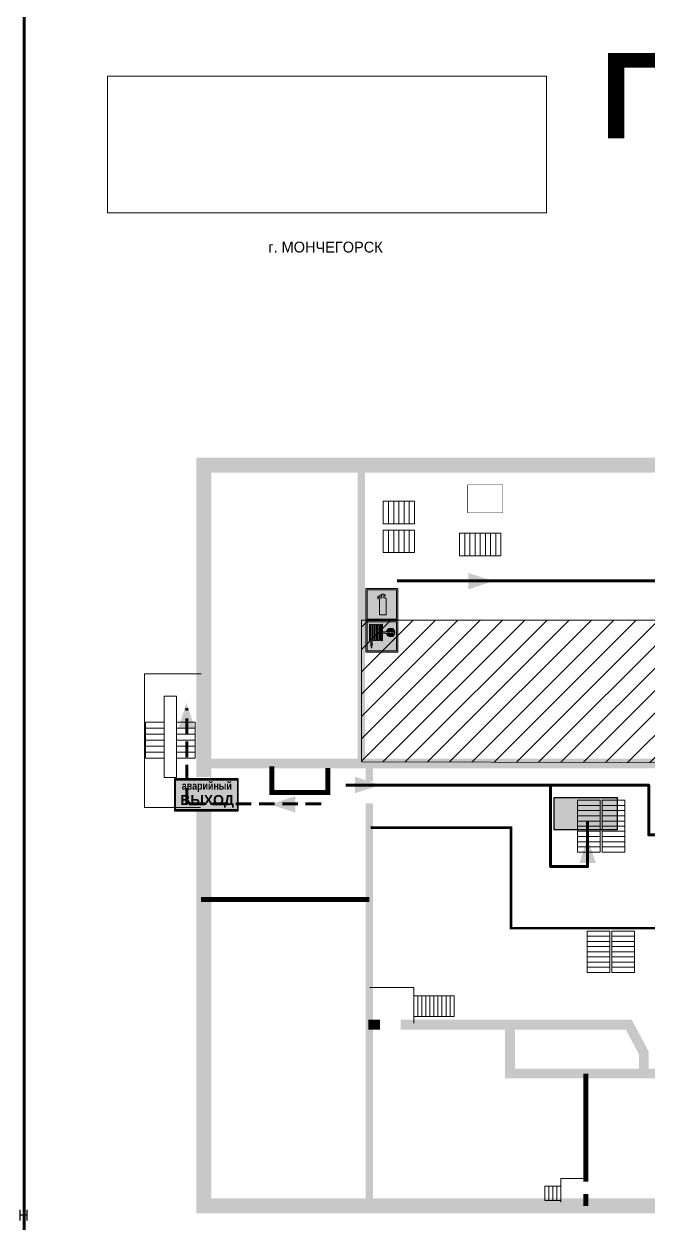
# Model space of a CAD drawing. Header units: millimetres. Extents: x 13114 to 67229, y 22859 to 38520.
# Drawn here: x 20843.1 to 21004.2, y 31368.7 to 31678.1 of the extents above; entities that cross this region are included whole.
import ezdxf

# ---------------------------------------------------------------- set-up
doc = ezdxf.new("R2010")
doc.units = ezdxf.units.MM
doc.linetypes.add('{ Wide Dash }', pattern=[12, 4, -2, 4, -2])
doc.layers.add('План_Штампы', color=7, linetype='Continuous')
doc.styles.add('обычный', font='arial.ttf')
picture_1 = doc.add_image_def('image1.jpg', size_in_pixel=(337, 105))

# ---------------------------------------------------------------- blocks, each defined once
blk = doc.blocks.new('A$C41C009D9')
at = {"true_color": 0xffffff}
blk.add_hatch(color=7, dxfattribs=at).paths.add_polyline_path([(0, 8), (-16, 8), (-16, 0), (0, 0)])
h = blk.add_hatch(color=126)
h.dxf.hatch_style = 1
h.paths.add_polyline_path([(-15.8, 7.8), (-15.8, 0.2), (-0.2, 0.2), (-0.2, 7.8)])
at = {"color": 126}
for points in [[(-16, 0), (0, 0), (0, 8), (-16, 8)], [(-16, 0), (0, 0), (0, 8), (-16, 8)], [(-15.8, 7.8), (-0.2, 7.8), (-0.2, 0.2), (-15.8, 0.2)]]:
    blk.add_lwpolyline(points, close=True, dxfattribs=at)
at = {"color": 7, "true_color": 0xffffff, "insert": (-15.8, 7.3), "char_height": 2.5, "width": 15.5999, "attachment_point": 1, "style": 'обычный'}
blk.add_mtext('\\pi1.6133;{\\fArial|b1|i0|c204|p34;\\H0.8x;\\W0.8;аварийный\\H1.25x;\\W1;\\P\\pi1.2327;ВЫХОД}', dxfattribs=at)
blk = doc.blocks.new('A$C7B4425F7')
at = {"true_color": 0xffffff}
blk.add_hatch(color=7, dxfattribs=at).paths.add_polyline_path([(0, 0), (-16, 0), (-16, -8), (0, -8)])
h = blk.add_hatch(color=126)
h.paths.add_polyline_path([(-0.2, -0.2), (-15.8, -0.2), (-15.8, -7.8), (-0.2, -7.8)])
h.paths.add_polyline_path([(-11.76, -2.03), (-11.76, -3.66), (-11.17, -3.66, -0.568275), (-11.17, -6.18), (-12.58, -6.18), (-12.58, -2.03)], flags=16)
h.paths.add_polyline_path([(-13.33, -4.12, -0.495768), (-13.59, -6.18), (-15.03, -6.18), (-15.03, -2.03), (-13.59, -2.03, -0.487973)], flags=16)
h.paths.add_polyline_path([(-10.25, -2.03), (-9.48, -2.03), (-9.48, -6.18), (-10.25, -6.18)], flags=16)
h.paths.add_polyline_path([(-13.84, -3.69), (-14.24, -3.69), (-14.24, -3.03), (-13.9, -3.03, -0.692621)], flags=0)
h.paths.add_polyline_path([(-9.15, -2.03), (-8.4, -2.03), (-8.04, -3.07), (-7.68, -2.03), (-6.93, -2.03), (-7.64, -4.1), (-6.93, -6.18), (-7.68, -6.18), (-8.04, -5.14), (-8.4, -6.18), (-9.15, -6.18), (-8.44, -4.1)], flags=16)
h.paths.add_polyline_path([(-11.76, -4.46), (-11.42, -4.46, -0.692621), (-11.36, -5.12), (-11.76, -5.12)], flags=0)
h.paths.add_polyline_path([(-13.9, -5.2), (-14.24, -5.2), (-14.24, -4.55), (-13.84, -4.55, -0.708038)], flags=0)
edge = h.paths.add_edge_path(flags=16)
edge.add_ellipse((-5.51, -4.08), major_axis=(0, 2.05), ratio=0.586184, start_angle=0, end_angle=360)
edge = h.paths.add_edge_path(flags=0)
edge.add_ellipse((-5.51, -4.08), major_axis=(0, 1.14), ratio=0.454828, start_angle=0, end_angle=360)
h.paths.add_polyline_path([(-4.13, -4.96, 0.377264), (-3.48, -4.52, 0.0555), (-3.16, -2.03), (-1.66, -2.03), (-1.66, -4.96), (-0.96, -4.96), (-0.96, -7.01), (-1.75, -7.01), (-1.75, -6.18), (-3.3, -6.18), (-3.3, -7.02), (-4.13, -7.02)], flags=16)
h.paths.add_polyline_path([(-2.73, -2.91), (-2.28, -2.91), (-2.28, -4.96), (-3.05, -4.96, 0.079136)], flags=0)
at = {"color": 126}
blk.add_lwpolyline([(-16, -8), (0, -8), (0, 0), (-16, 0)], close=True, dxfattribs=at)
blk = doc.blocks.new('A$C37112FD5')
at = {"true_color": 0xf5f5ff}
h = blk.add_hatch(color=7, dxfattribs=at)
h.dxf.hatch_style = 1
h.paths.add_polyline_path([(12.8, -7.4), (0, -7.4), (0, -20.2), (12.8, -20.2)])
h.paths.add_polyline_path([(12.29, -7.91), (12.29, -19.69), (0.51, -19.69), (0.51, -7.91)], flags=16)
h.paths.add_polyline_path([(4.98, -9.04, -0.42597), (5.17, -9.22), (5.17, -12.25), (5.17, -15.29, -0.432244), (4.98, -15.47), (4.83, -15.47, -0.42597), (4.64, -15.29), (4.64, -12.25), (4.64, -9.22, -0.432244), (4.83, -9.04)], flags=0)
h.paths.add_polyline_path([(4.28, -9.22), (4.28, -12.25), (4.28, -15.29, -0.432244), (4.09, -15.47), (3.94, -15.47, -0.42597), (3.75, -15.29), (3.75, -12.25), (3.75, -9.22, -0.432244), (3.94, -9.04), (4.09, -9.04, -0.42597)], flags=0)
h.paths.add_polyline_path([(5.72, -9.04), (5.87, -9.04, -0.42597), (6.06, -9.22), (6.06, -12.25), (6.06, -15.29, -0.432244), (5.87, -15.47), (5.72, -15.47, -0.42597), (5.53, -15.29), (5.53, -12.25), (5.53, -9.22, -0.432244)], flags=0)
h.paths.add_polyline_path([(6.42, -8.9), (6.5, -8.9, -0.42597), (6.69, -9.08), (6.69, -12.03), (8.21, -12.03, -15.824349), (8.21, -12.47), (6.69, -12.47), (6.69, -15.42, -0.432244), (6.5, -15.6), (6.42, -15.6)], flags=0)
h.paths.add_polyline_path([(3.39, -9.22), (3.39, -12.25), (3.39, -15.29, -0.432244), (3.2, -15.47), (3.05, -15.47, -0.42597), (2.85, -15.29), (2.85, -12.25), (2.85, -9.22, -0.432244), (3.05, -9.04), (3.2, -9.04, -0.42597)], flags=0)
h.paths.add_polyline_path([(2.5, -9.22), (2.5, -16.71), (1.96, -16.71), (1.96, -9.22, -0.432244), (2.15, -9.04), (2.31, -9.04, -0.42597)], flags=0)
h.paths.add_polyline_path([(1.61, -8.9), (1.61, -15.6), (1.57, -15.6, -0.42597), (1.37, -15.42), (1.37, -12.03), (1.37, -9.09, -0.432244), (1.57, -8.9)], flags=0)
h.paths.add_polyline_path([(9.76, -10.81), (9.76, -12.03), (8.49, -12.03, -0.336371)], flags=0)
h.paths.add_polyline_path([(8.49, -12.47), (9.76, -12.47), (9.76, -13.7, -0.336371)], flags=0)
h.paths.add_polyline_path([(10.11, -10.81, -0.336371), (11.38, -12.03), (10.11, -12.03)], flags=0)
h.paths.add_polyline_path([(10.11, -12.47), (11.38, -12.47, -0.336371), (10.11, -13.7)], flags=0)
h.paths.add_polyline_path([(2.5, -16.84), (2.5, -17.05), (1.97, -17.05), (1.97, -16.84)], flags=0)
h.paths.add_polyline_path([(2.5, -17.24, -0.033778), (2.24, -18.6, -0.033778), (1.97, -17.24)], flags=0)
h = blk.add_hatch(color=242)
h.dxf.hatch_style = 1
h.paths.add_polyline_path([(12.29, -7.91), (0.51, -7.91), (0.51, -19.69), (12.29, -19.69)])
h.paths.add_polyline_path([(6.42, -15.6), (6.42, -8.9), (6.5, -8.9, -0.42597), (6.69, -9.08), (6.69, -12.03), (8.21, -12.03, -15.824349), (8.21, -12.47), (6.69, -12.47), (6.69, -15.42, -0.432244), (6.5, -15.6)], flags=16)
h.paths.add_polyline_path([(5.87, -15.47), (5.72, -15.47, -0.42597), (5.53, -15.29), (5.53, -12.25), (5.53, -9.22, -0.432244), (5.72, -9.04), (5.87, -9.04, -0.42597), (6.06, -9.22), (6.06, -12.25), (6.06, -15.29, -0.432244)], flags=16)
h.paths.add_polyline_path([(4.98, -15.47), (4.83, -15.47, -0.42597), (4.64, -15.29), (4.64, -12.25), (4.64, -9.22, -0.432244), (4.83, -9.04), (4.98, -9.04, -0.42597), (5.17, -9.22), (5.17, -12.25), (5.17, -15.29, -0.432244)], flags=16)
h.paths.add_polyline_path([(4.09, -15.47), (3.94, -15.47, -0.42597), (3.75, -15.29), (3.75, -12.25), (3.75, -9.22, -0.432244), (3.94, -9.04), (4.09, -9.04, -0.42597), (4.28, -9.22), (4.28, -12.25), (4.28, -15.29, -0.432244)], flags=16)
h.paths.add_polyline_path([(3.2, -15.47), (3.05, -15.47, -0.42597), (2.85, -15.29), (2.85, -12.25), (2.85, -9.22, -0.432244), (3.05, -9.04), (3.2, -9.04, -0.42597), (3.39, -9.22), (3.39, -12.25), (3.39, -15.29, -0.432244)], flags=16)
h.paths.add_polyline_path([(2.5, -17.05), (1.97, -17.05), (1.97, -16.84), (2.5, -16.84)], flags=16)
h.paths.add_polyline_path([(2.5, -17.24, -0.033778), (2.24, -18.6, -0.033778), (1.97, -17.24)], flags=16)
h.paths.add_polyline_path([(2.5, -16.71), (1.96, -16.71), (1.96, -9.22, -0.432244), (2.15, -9.04), (2.31, -9.04, -0.42597), (2.5, -9.22)], flags=16)
h.paths.add_polyline_path([(1.61, -15.6), (1.57, -15.6, -0.42597), (1.37, -15.42), (1.37, -12.03), (1.37, -9.09, -0.432244), (1.57, -8.9), (1.61, -8.9)], flags=16)
h.paths.add_polyline_path([(8.49, -12.47), (9.76, -12.47), (9.76, -13.7, -0.336371)], flags=0)
h.paths.add_polyline_path([(10.11, -13.7), (10.11, -12.47), (11.38, -12.47, -0.336371)], flags=0)
h.paths.add_polyline_path([(8.49, -12.03, -0.336371), (9.76, -10.81), (9.76, -12.03)], flags=0)
h.paths.add_polyline_path([(10.11, -12.03), (10.11, -10.81, -0.336371), (11.38, -12.03)], flags=0)
h = blk.add_hatch(color=7, dxfattribs=at)
h.dxf.hatch_style = 1
h.paths.add_polyline_path([(1.61, -8.9), (1.57, -8.9, 0.432244), (1.37, -9.09), (1.37, -12.03), (1.37, -15.42, 0.42597), (1.57, -15.6), (1.61, -15.6)])
h.paths.add_polyline_path([(2.5, -9.22, 0.42597), (2.31, -9.04), (2.15, -9.04, 0.432244), (1.96, -9.22), (1.96, -16.71), (2.5, -16.71)])
h.paths.add_polyline_path([(2.5, -16.84), (1.97, -16.84), (1.97, -17.05), (2.5, -17.05)])
h.paths.add_polyline_path([(2.5, -17.24), (1.97, -17.24, 0.033778), (2.24, -18.6, 0.033778)])
h.paths.add_polyline_path([(3.39, -12.25), (3.39, -9.22, 0.42597), (3.2, -9.04), (3.05, -9.04, 0.432244), (2.85, -9.22), (2.85, -12.25), (2.85, -15.29, 0.42597), (3.05, -15.47), (3.2, -15.47, 0.432244), (3.39, -15.29)])
h.paths.add_polyline_path([(4.28, -12.25), (4.28, -9.22, 0.42597), (4.09, -9.04), (3.94, -9.04, 0.432244), (3.75, -9.22), (3.75, -12.25), (3.75, -15.29, 0.42597), (3.94, -15.47), (4.09, -15.47, 0.432244), (4.28, -15.29)])
h.paths.add_polyline_path([(5.17, -12.25), (5.17, -9.22, 0.42597), (4.98, -9.04), (4.83, -9.04, 0.432244), (4.64, -9.22), (4.64, -12.25), (4.64, -15.29, 0.42597), (4.83, -15.47), (4.98, -15.47, 0.432244), (5.17, -15.29)])
h.paths.add_polyline_path([(6.06, -12.25), (6.06, -9.22, 0.42597), (5.87, -9.04), (5.72, -9.04, 0.432244), (5.53, -9.22), (5.53, -12.25), (5.53, -15.29, 0.42597), (5.72, -15.47), (5.87, -15.47, 0.432244), (6.06, -15.29)])
h.paths.add_polyline_path([(6.69, -12.47), (8.21, -12.47, 15.824349), (8.21, -12.03), (6.69, -12.03), (6.69, -9.08, 0.42597), (6.5, -8.9), (6.42, -8.9), (6.42, -15.6), (6.5, -15.6, 0.432244), (6.69, -15.42)])
h.paths.add_polyline_path([(8.49, -12.47), (9.76, -12.47), (9.76, -13.7, -0.336371)], flags=16)
h.paths.add_polyline_path([(8.49, -12.03, -0.336371), (9.76, -10.81), (9.76, -12.03)], flags=16)
h.paths.add_polyline_path([(10.11, -12.47), (11.38, -12.47, -0.336371), (10.11, -13.7)], flags=16)
h.paths.add_polyline_path([(10.11, -12.03), (10.11, -10.81, -0.336371), (11.38, -12.03)], flags=16)
h = blk.add_hatch(color=242)
h.dxf.hatch_style = 1
h.paths.add_polyline_path([(9.76, -10.81, 0.336371), (8.49, -12.03), (9.76, -12.03)])
h.paths.add_polyline_path([(10.11, -10.81), (10.11, -12.03), (11.38, -12.03, 0.336371)])
h.paths.add_polyline_path([(11.38, -12.47), (10.11, -12.47), (10.11, -13.7, 0.336371)])
h.paths.add_polyline_path([(9.76, -12.47), (8.49, -12.47, 0.336371), (9.76, -13.7)])
at = {"color": 242, "lineweight": 5}
for p, q in [((0, -20.2), (0, -7.4)), ((0, -7.4), (12.8, -7.4)), ((1.37, -12.03), (1.37, -9.08)), ((1.57, -8.9), (1.61, -8.9)), ((1.61, -8.9), (1.61, -15.6)), ((1.96, -16.71), (1.96, -9.22)), ((2.15, -9.04), (2.31, -9.04)), ((2.5, -16.71), (2.5, -9.22)), ((2.85, -12.25), (2.85, -9.22)), ((3.05, -9.04), (3.2, -9.04)), ((3.39, -12.25), (3.39, -9.22)), ((3.75, -12.25), (3.75, -9.22)), ((3.94, -9.04), (4.09, -9.04)), ((4.28, -12.25), (4.28, -9.22)), ((4.64, -12.25), (4.64, -9.22)), ((4.83, -9.04), (4.98, -9.04)), ((5.17, -12.25), (5.17, -9.22)), ((5.53, -12.25), (5.53, -9.22)), ((5.72, -9.04), (5.87, -9.04)), ((6.06, -12.25), (6.06, -9.22)), ((6.42, -8.9), (6.42, -15.6)), ((6.5, -8.9), (6.42, -8.9)), ((6.69, -12.03), (6.69, -9.08)), ((12.8, -20.2), (12.8, -7.4)), ((1.37, -12.03), (1.37, -15.42)), ((2.85, -12.25), (2.85, -15.29)), ((3.39, -12.25), (3.39, -15.29)), ((3.75, -12.25), (3.75, -15.29)), ((4.28, -12.25), (4.28, -15.29)), ((4.64, -12.25), (4.64, -15.29)), ((5.17, -12.25), (5.17, -15.29)), ((5.53, -12.25), (5.53, -15.29)), ((6.06, -12.25), (6.06, -15.29)), ((8.21, -12.03), (6.69, -12.03)), ((8.21, -12.47), (6.69, -12.47)), ((6.69, -12.47), (6.69, -15.42)), ((9.76, -12.03), (8.49, -12.03)), ((9.76, -12.47), (8.49, -12.47)), ((9.76, -10.81), (9.76, -12.03)), ((9.76, -12.47), (9.76, -13.7)), ((10.11, -10.81), (10.11, -12.03)), ((11.38, -12.03), (10.11, -12.03)), ((11.38, -12.47), (10.11, -12.47)), ((10.11, -12.47), (10.11, -13.7)), ((1.57, -15.6), (1.61, -15.6)), ((1.96, -16.71), (2.5, -16.71)), ((1.97, -16.84), (2.5, -16.84)), ((1.97, -17.05), (1.97, -16.84)), ((2.5, -17.05), (1.97, -17.05)), ((1.97, -17.24), (2.5, -17.24)), ((2.5, -16.84), (2.5, -17.05)), ((3.05, -15.47), (3.2, -15.47)), ((3.94, -15.47), (4.09, -15.47)), ((4.83, -15.47), (4.98, -15.47)), ((5.72, -15.47), (5.87, -15.47)), ((6.42, -15.6), (6.5, -15.6)), ((0, -20.2), (12.8, -20.2))]:
    blk.add_line(p, q, dxfattribs=at)
blk.add_lwpolyline([(0.51, -7.91), (12.29, -7.91), (12.29, -19.69), (0.51, -19.69)], close=True, dxfattribs=at)
for centre, radius, start, end in [((1.56, -9.09), 0.182, 87.1027, 180.6071), ((2.15, -9.22), 0.182, 87.1027, 180.6071), ((2.32, -9.22), 0.182, 359.3929, 92.8973), ((3.04, -9.22), 0.182, 87.1027, 180.6071), ((3.21, -9.22), 0.182, 359.3929, 92.8973), ((3.93, -9.22), 0.182, 87.1027, 180.6071), ((4.1, -9.22), 0.182, 359.3929, 92.8973), ((4.82, -9.22), 0.182, 87.1027, 180.6071), ((4.99, -9.22), 0.182, 359.3929, 92.8973), ((5.71, -9.22), 0.182, 87.1027, 180.6071), ((5.88, -9.22), 0.182, 359.3929, 92.8973), ((6.51, -9.09), 0.182, 359.3929, 92.8973), ((9.93, -12.25), 1.74, 187.2319, 172.7681), ((9.93, -12.25), 1.46, 96.9927, 171.3585), ((9.93, -12.25), 1.46, 188.6415, 263.0073), ((9.93, -12.25), 1.46, 8.6415, 83.0073), ((9.93, -12.25), 1.46, 276.9927, 351.3585), ((1.56, -15.42), 0.182, 179.3929, 272.8973), ((12.17, -15.98), 10.27, 187.041, 194.7793), ((-7.7, -15.98), 10.27, 345.2207, 352.959), ((3.04, -15.29), 0.182, 179.3929, 272.8973), ((3.21, -15.29), 0.182, 267.1027, 0.6071), ((3.93, -15.29), 0.182, 179.3929, 272.8973), ((4.1, -15.29), 0.182, 267.1027, 0.6071), ((4.82, -15.29), 0.182, 179.3929, 272.8973), ((4.99, -15.29), 0.182, 267.1027, 0.6071), ((5.71, -15.29), 0.182, 179.3929, 272.8973), ((5.88, -15.29), 0.182, 267.1027, 0.6071), ((6.51, -15.42), 0.182, 267.1027, 0.6071)]:
    blk.add_arc(centre, radius, start, end, dxfattribs=at)
blk = doc.blocks.new('A$C3AD82952')
at = {"true_color": 0xf5f5ff}
h = blk.add_hatch(color=7, dxfattribs=at)
h.dxf.hatch_style = 1
h.paths.add_polyline_path([(8.21, 8.73, 0.414214), (7.89, 9.05), (7.22, 9.05), (7.22, 9.92), (7.59, 9.92, 1), (7.57, 10.36), (7.22, 10.36), (7.22, 10.6), (6.43, 10.6), (6.43, 10.36), (6.01, 10.36), (4.74, 9.59), (4.74, 8.69), (4.98, 8.73), (4.98, 9.26), (6.12, 9.91), (6.43, 9.91), (6.43, 9.05), (5.76, 9.05, 0.414214), (5.44, 8.73), (5.44, 2.2), (8.21, 2.2)], flags=0)
h.paths.add_polyline_path([(12.8, 12.8), (0, 12.8), (0, 0), (12.8, 0)])
h.paths.add_polyline_path([(0.51, 12.29), (12.29, 12.29), (12.29, 0.51), (0.51, 0.51)], flags=16)
h.paths.add_polyline_path([(4.74, 9.59), (6.01, 10.36), (6.43, 10.36), (6.43, 10.6), (7.22, 10.6), (7.22, 10.36), (7.59, 10.36, -0.94586), (7.59, 9.92), (7.22, 9.92), (7.22, 9.05), (7.89, 9.05, -0.414214), (8.21, 8.73), (8.21, 2.2), (5.44, 2.2), (5.44, 8.73, -0.414214), (5.76, 9.05), (6.43, 9.05), (6.43, 9.91), (6.12, 9.91), (4.98, 9.26), (4.98, 8.73), (4.74, 8.69)], flags=0)
h = blk.add_hatch(color=242)
h.dxf.hatch_style = 1
h.paths.add_polyline_path([(12.29, 12.29), (0.51, 12.29), (0.51, 0.51), (12.29, 0.51)])
h.paths.add_polyline_path([(4.74, 8.69), (4.74, 9.59), (6.01, 10.36), (6.43, 10.36), (6.43, 10.6), (7.22, 10.6), (7.22, 10.36), (7.59, 10.36, -0.94586), (7.59, 9.92), (7.22, 9.92), (7.22, 9.05), (7.89, 9.05, -0.414214), (8.21, 8.73), (8.21, 2.2), (5.44, 2.2), (5.44, 8.73, -0.414214), (5.76, 9.05), (6.43, 9.05), (6.43, 9.91), (6.12, 9.91), (4.98, 9.26), (4.98, 8.73)], flags=16)
h = blk.add_hatch(color=7, dxfattribs=at)
h.dxf.hatch_style = 1
h.paths.add_polyline_path([(8.21, 8.73, 0.414214), (7.89, 9.05), (7.22, 9.05), (7.22, 9.92), (7.59, 9.92, 1), (7.57, 10.36), (7.22, 10.36), (7.22, 10.6), (6.43, 10.6), (6.43, 10.36), (6.01, 10.36), (4.74, 9.59), (4.74, 8.69), (4.98, 8.73), (4.98, 9.26), (6.12, 9.91), (6.43, 9.91), (6.43, 9.05), (5.76, 9.05, 0.414214), (5.44, 8.73), (5.44, 2.2), (8.21, 2.2)])
at = {"color": 242, "lineweight": 5}
for p, q in [((0, 0), (0, 12.8)), ((0, 12.8), (12.8, 12.8)), ((6.01, 10.36), (4.74, 9.59)), ((4.98, 9.26), (6.12, 9.91)), ((6.01, 10.36), (6.43, 10.36)), ((6.12, 9.91), (6.43, 9.91)), ((7.22, 10.6), (6.43, 10.6)), ((6.43, 10.6), (6.43, 10.36)), ((6.43, 9.91), (6.43, 9.05)), ((7.22, 10.36), (7.22, 10.6)), ((7.59, 10.36), (7.22, 10.36)), ((7.22, 9.05), (7.22, 9.92)), ((7.59, 9.92), (7.22, 9.92)), ((12.8, 0), (12.8, 12.8)), ((4.74, 9.59), (4.74, 8.69)), ((4.74, 8.69), (4.98, 8.73)), ((4.98, 8.73), (4.98, 9.26)), ((5.44, 2.2), (5.44, 8.73)), ((5.76, 9.05), (6.43, 9.05)), ((7.89, 9.05), (7.22, 9.05)), ((8.21, 2.2), (8.21, 8.73)), ((0, 0), (12.8, 0)), ((5.44, 2.2), (8.21, 2.2))]:
    blk.add_line(p, q, dxfattribs=at)
blk.add_lwpolyline([(0.51, 12.29), (12.29, 12.29), (12.29, 0.51), (0.51, 0.51)], close=True, dxfattribs=at)
for centre, radius, start, end in [((7.58, 10.14), 0.223, 273.1875, 86.8125), ((5.76, 8.73), 0.32, 90, 180), ((7.89, 8.73), 0.32, 0, 90)]:
    blk.add_arc(centre, radius, start, end, dxfattribs=at)

msp = doc.modelspace()

# ---------------------------------------------------------------- hatches: boundary and pattern name
at = {"lineweight": 0}
h = msp.add_hatch(dxfattribs=at)
h.set_pattern_fill('ANSI31', color=256, scale=1.28, angle=180)
h.set_pattern_definition([(225, (43379.641, 41879.6873), (2.87368196, -2.87368196), [])])
h.paths.add_polyline_path([(21024.82, 31524.21), (21024.82, 31512.9), (21011.37, 31512.9), (21011.37, 31524.43), (20930.08, 31524.43), (20930.08, 31487.91), (21097.22, 31487.45), (21097.22, 31524.21)])

# ---------------------------------------------------------------- linework, layer by layer
at = {"color": 1, "lineweight": 100}
msp.add_lwpolyline([(20843.15, 31685.27), (21443.15, 31685.27), (21443.15, 31290.27), (20843.15, 31290.27)], close=True, dxfattribs=at)
at = {"lineweight": 0}
for points, const_width in [([(21202.06, 31564.4), (20889.5, 31564.4), (20889.5, 31561.02)], 3.84), ([(20889.5, 31483.97), (20889.5, 31564.2)], 3.84), ([(20930.08, 31564.2), (20930.08, 31487.91)], 1.92), ([(21137.93, 31487.45), (20890.21, 31487.45)], 2.56), ([(20921.45, 31486.3), (20921.45, 31480), (20906.99, 31480), (20906.99, 31486.69)], 1.28), ([(20932.11, 31487.91), (20932.11, 31482.83)], 1.92), ([(21202.06, 31373.4), (20889.5, 31373.4), (20889.5, 31477.92)], 3.84), ([(20932.11, 31477.19), (20932.11, 31373.47)], 1.92), ([(21181.13, 31411.1), (21181.13, 31432.29), (21155.7, 31432.29), (21155.7, 31411.07), (21155.7, 31445), (20968.62, 31445), (20968.62, 31470.9), (20932.51, 31470.9)], 0.64), ([(20932.11, 31452.42), (20888.72, 31452.42)], 1.28), ([(20934.91, 31420.14), (20931.84, 31420.14)], 2.56), ([(21044.65, 31407.53), (20968.34, 31407.53), (20968.34, 31420.14), (20940.22, 31420.14)], 2.56), ([(20968.34, 31420.14), (20998.96, 31420.14), (21002.85, 31412.84), (21002.85, 31407.53)], 2.56), ([(20987.91, 31407.53), (20987.91, 31379.62)], 1.28), ([(20987.91, 31373.4), (20987.91, 31376.5)], 1.28)]:
    msp.add_lwpolyline(points, dxfattribs=dict(at, const_width=const_width))
at = {"lineweight": 0, "const_width": 0.128}
msp.add_lwpolyline([(20966.54, 31559.3), (20957.45, 31559.3), (20957.45, 31552.07), (20966.54, 31552.07)], close=True, dxfattribs=at)
at = {"lineweight": 0}
for points in [[(20937.06, 31549.26), (20937.06, 31555.08), (20935.73, 31555.08), (20935.73, 31549.26)], [(20938.4, 31549.26), (20938.4, 31555.08), (20937.06, 31555.08), (20937.06, 31549.26)], [(20939.73, 31549.26), (20939.73, 31555.08), (20938.4, 31555.08), (20938.4, 31549.26)], [(20941.06, 31549.26), (20941.06, 31555.08), (20939.73, 31555.08), (20939.73, 31549.26)], [(20942.4, 31549.26), (20942.4, 31555.08), (20941.06, 31555.08), (20941.06, 31549.26)], [(20943.73, 31549.26), (20943.73, 31555.08), (20942.4, 31555.08), (20942.4, 31549.26)], [(20937.06, 31541.82), (20937.06, 31547.63), (20935.73, 31547.63), (20935.73, 31541.82)], [(20938.4, 31541.82), (20938.4, 31547.63), (20937.06, 31547.63), (20937.06, 31541.82)], [(20939.73, 31541.82), (20939.73, 31547.63), (20938.4, 31547.63), (20938.4, 31541.82)], [(20941.06, 31541.82), (20941.06, 31547.63), (20939.73, 31547.63), (20939.73, 31541.82)], [(20942.4, 31541.82), (20942.4, 31547.63), (20941.06, 31547.63), (20941.06, 31541.82)], [(20943.73, 31541.82), (20943.73, 31547.63), (20942.4, 31547.63), (20942.4, 31541.82)], [(20956.7, 31541.01), (20956.7, 31546.83), (20955.36, 31546.83), (20955.36, 31541.01)], [(20958.03, 31541.01), (20958.03, 31546.83), (20956.7, 31546.83), (20956.7, 31541.01)], [(20959.36, 31541.01), (20959.36, 31546.83), (20958.03, 31546.83), (20958.03, 31541.01)], [(20960.7, 31541.01), (20960.7, 31546.83), (20959.36, 31546.83), (20959.36, 31541.01)], [(20962.03, 31541.01), (20962.03, 31546.83), (20960.7, 31546.83), (20960.7, 31541.01)], [(20963.36, 31541.01), (20963.36, 31546.83), (20962.03, 31546.83), (20962.03, 31541.01)], [(20964.7, 31541.01), (20964.7, 31546.83), (20963.36, 31546.83), (20963.36, 31541.01)], [(20966.03, 31541.01), (20966.03, 31546.83), (20964.7, 31546.83), (20964.7, 31541.01)], [(20879.27, 31498.14), (20874.41, 31498.14), (20874.41, 31496.6), (20879.27, 31496.6)], [(20879.27, 31496.6), (20874.41, 31496.6), (20874.41, 31495.05), (20879.27, 31495.05)], [(20887.28, 31498.14), (20882.42, 31498.14), (20882.42, 31496.6), (20887.28, 31496.6)], [(20887.28, 31496.6), (20882.42, 31496.6), (20882.42, 31495.05), (20887.28, 31495.05)], [(20879.27, 31495.05), (20874.41, 31495.05), (20874.41, 31493.5), (20879.27, 31493.5)], [(20879.27, 31493.5), (20874.41, 31493.5), (20874.41, 31491.96), (20879.27, 31491.96)], [(20887.28, 31495.05), (20882.42, 31495.05), (20882.42, 31493.5), (20887.28, 31493.5)], [(20887.28, 31493.5), (20882.42, 31493.5), (20882.42, 31491.96), (20887.28, 31491.96)], [(20879.27, 31491.96), (20874.41, 31491.96), (20874.41, 31490.41), (20879.27, 31490.41)], [(20879.27, 31490.41), (20874.41, 31490.41), (20874.41, 31488.86), (20879.27, 31488.86)], [(20887.28, 31491.96), (20882.42, 31491.96), (20882.42, 31490.41), (20887.28, 31490.41)], [(20887.28, 31490.41), (20882.42, 31490.41), (20882.42, 31488.86), (20887.28, 31488.86)], [(20991.58, 31477.97), (20985.77, 31477.97), (20985.77, 31476.63), (20991.58, 31476.63)], [(20997.92, 31477.97), (20992.1, 31477.97), (20992.1, 31476.63), (20997.92, 31476.63)], [(20991.58, 31476.63), (20985.77, 31476.63), (20985.77, 31475.3), (20991.58, 31475.3)], [(20991.58, 31475.3), (20985.77, 31475.3), (20985.77, 31473.97), (20991.58, 31473.97)], [(20991.58, 31473.97), (20985.77, 31473.97), (20985.77, 31472.63), (20991.58, 31472.63)], [(20997.92, 31476.63), (20992.1, 31476.63), (20992.1, 31475.3), (20997.92, 31475.3)], [(20997.92, 31475.3), (20992.1, 31475.3), (20992.1, 31473.97), (20997.92, 31473.97)], [(20997.92, 31473.97), (20992.1, 31473.97), (20992.1, 31472.63), (20997.92, 31472.63)], [(20991.58, 31472.63), (20985.77, 31472.63), (20985.77, 31471.3), (20991.58, 31471.3)], [(20991.58, 31471.3), (20985.77, 31471.3), (20985.77, 31469.97), (20991.58, 31469.97)], [(20997.92, 31472.63), (20992.1, 31472.63), (20992.1, 31471.3), (20997.92, 31471.3)], [(20997.92, 31471.3), (20992.1, 31471.3), (20992.1, 31469.97), (20997.92, 31469.97)], [(20991.58, 31469.97), (20985.77, 31469.97), (20985.77, 31468.63), (20991.58, 31468.63)], [(20991.58, 31468.63), (20985.77, 31468.63), (20985.77, 31467.3), (20991.58, 31467.3)], [(20997.92, 31469.97), (20992.1, 31469.97), (20992.1, 31468.63), (20997.92, 31468.63)], [(20997.92, 31468.63), (20992.1, 31468.63), (20992.1, 31467.3), (20997.92, 31467.3)], [(20991.58, 31467.3), (20985.77, 31467.3), (20985.77, 31465.97), (20991.58, 31465.97)], [(20991.58, 31465.97), (20985.77, 31465.97), (20985.77, 31464.63), (20991.58, 31464.63)], [(20997.92, 31467.3), (20992.1, 31467.3), (20992.1, 31465.97), (20997.92, 31465.97)], [(20997.92, 31465.97), (20992.1, 31465.97), (20992.1, 31464.63), (20997.92, 31464.63)], [(20994.08, 31444.27), (20988.27, 31444.27), (20988.27, 31442.93), (20994.08, 31442.93)], [(20994.08, 31442.93), (20988.27, 31442.93), (20988.27, 31441.6), (20994.08, 31441.6)], [(21000.42, 31444.27), (20994.6, 31444.27), (20994.6, 31442.93), (21000.42, 31442.93)], [(21000.42, 31442.93), (20994.6, 31442.93), (20994.6, 31441.6), (21000.42, 31441.6)], [(20994.08, 31441.6), (20988.27, 31441.6), (20988.27, 31440.27), (20994.08, 31440.27)], [(20994.08, 31440.27), (20988.27, 31440.27), (20988.27, 31438.93), (20994.08, 31438.93)], [(21000.42, 31441.6), (20994.6, 31441.6), (20994.6, 31440.27), (21000.42, 31440.27)], [(21000.42, 31440.27), (20994.6, 31440.27), (20994.6, 31438.93), (21000.42, 31438.93)], [(20994.08, 31438.93), (20988.27, 31438.93), (20988.27, 31437.6), (20994.08, 31437.6)], [(20994.08, 31437.6), (20988.27, 31437.6), (20988.27, 31436.27), (20994.08, 31436.27)], [(21000.42, 31438.93), (20994.6, 31438.93), (20994.6, 31437.6), (21000.42, 31437.6)], [(21000.42, 31437.6), (20994.6, 31437.6), (20994.6, 31436.27), (21000.42, 31436.27)], [(20994.08, 31436.27), (20988.27, 31436.27), (20988.27, 31434.93), (20994.08, 31434.93)], [(20994.08, 31434.93), (20988.27, 31434.93), (20988.27, 31433.6), (20994.08, 31433.6)], [(21000.42, 31436.27), (20994.6, 31436.27), (20994.6, 31434.93), (21000.42, 31434.93)], [(21000.42, 31434.93), (20994.6, 31434.93), (20994.6, 31433.6), (21000.42, 31433.6)], [(20944.59, 31427.57), (20943.55, 31427.57), (20943.55, 31422.26), (20944.59, 31422.26)], [(20945.64, 31427.57), (20944.59, 31427.57), (20944.59, 31422.26), (20945.64, 31422.26)], [(20946.68, 31427.57), (20945.64, 31427.57), (20945.64, 31422.26), (20946.68, 31422.26)], [(20947.72, 31427.57), (20946.68, 31427.57), (20946.68, 31422.26), (20947.72, 31422.26)], [(20948.77, 31427.57), (20947.72, 31427.57), (20947.72, 31422.26), (20948.77, 31422.26)], [(20949.81, 31427.57), (20948.77, 31427.57), (20948.77, 31422.26), (20949.81, 31422.26)], [(20950.85, 31427.57), (20949.81, 31427.57), (20949.81, 31422.26), (20950.85, 31422.26)], [(20951.9, 31427.57), (20950.85, 31427.57), (20950.85, 31422.26), (20951.9, 31422.26)], [(20952.94, 31427.57), (20951.9, 31427.57), (20951.9, 31422.26), (20952.94, 31422.26)], [(20953.98, 31427.57), (20952.94, 31427.57), (20952.94, 31422.26), (20953.98, 31422.26)], [(20978.36, 31378.51), (20977.31, 31378.51), (20977.31, 31374.83), (20978.36, 31374.83)], [(20979.4, 31378.51), (20978.36, 31378.51), (20978.36, 31374.83), (20979.4, 31374.83)], [(20980.45, 31378.51), (20979.4, 31378.51), (20979.4, 31374.83), (20980.45, 31374.83)], [(20981.49, 31378.51), (20980.45, 31378.51), (20980.45, 31374.83), (20981.49, 31374.83)]]:
    msp.add_lwpolyline(points, close=True, dxfattribs=at)
at = {"color": 126, "lineweight": 100, "true_color": 0x008754}
for points in [[(20939.29, 31534.58), (21110.61, 31534.58), (21141.42, 31513.5), (21141.42, 31469.04)], [(20978.83, 31481.91), (20926.09, 31481.91)], [(21181.21, 31469.04), (21004.11, 31469.04), (21004.11, 31481.91), (20978.83, 31481.91), (20978.83, 31460.87), (20988.36, 31460.87), (20988.36, 31472.59)]]:
    msp.add_lwpolyline(points, dxfattribs=at)
at = {"lineweight": 0}
for points in [[(21097.22, 31487.45), (21097.22, 31524.21), (21024.82, 31524.21), (21024.82, 31512.9), (21011.37, 31512.9), (21011.37, 31524.43), (20930.08, 31524.43), (20930.08, 31487.91), (21097.22, 31487.45), (21097.22, 31524.21)], [(20888.61, 31476.1), (20874.19, 31476.1), (20874.19, 31510.54), (20888.83, 31510.54)], [(20882.42, 31498.14), (20882.42, 31504.81), (20879.27, 31504.81), (20879.27, 31483.85), (20882.42, 31483.85), (20882.42, 31490.41)], [(20943.55, 31420.49), (20943.55, 31429.71), (20932.25, 31429.71)], [(20988.1, 31380.45), (20981.49, 31380.45), (20981.49, 31374.4)]]:
    msp.add_lwpolyline(points, dxfattribs=at)
at = {"color": 126, "linetype": '{ Wide Dash }', "lineweight": 100, "true_color": 0x008754}
msp.add_lwpolyline([(20919.71, 31477.09), (20885.1, 31477.09), (20885.1, 31501.71)], dxfattribs=at)
at = {"layer": 'План_Штампы', "color": 126, "true_color": 0x008754}
for points in [[(20957.63, 31532.35), (20957.64, 31536.58), (20964.14, 31534.48)], [(20887.14, 31496.6), (20882.91, 31496.61), (20885.01, 31503.11)], [(20928.43, 31479.79), (20928.44, 31484.03), (20934.93, 31481.93)], [(20913.09, 31479.03), (20913.08, 31474.8), (20906.58, 31476.9)], [(20990.49, 31461.78), (20986.25, 31461.79), (20988.35, 31468.29)]]:
    msp.add_solid(points, dxfattribs=at)

# ---------------------------------------------------------------- block references
for name, p, xscale, yscale, zscale in [('A$C3AD82952', (20931.25, 31524.34), 0.6400000000000001, 0.6400000000000001, 0.6400000000000001), ('A$C37112FD5', (20931.25, 31529.07), 0.6399983620643617, 0.6399983620643617, 0.6399983620643617), ('A$C41C009D9', (20898.32, 31475.27), 1.024, 1.024, 1.024)]:
    msp.add_blockref(name, p, dxfattribs=dict(xscale=xscale, yscale=yscale, zscale=zscale))
at = {"layer": 'План_Штампы', "xscale": 1.024, "yscale": 1.024, "zscale": 1.024}
msp.add_blockref('A$C7B4425F7', (20996.05, 31478.64), dxfattribs=at)

# ---------------------------------------------------------------- texts
at = {"lineweight": 0, "style": 'обычный'}
for s, insert, char_height, width, attachment_point in [('{\\fProxima Nova Rg|b1|i0|c204|p2;ПЛАН ЭВАКУАЦИИ}', (20991.64, 31670.63), 22, 493.8901, 1), ('\\pi-8.4,l8.4,t8.4;{\\fProxima Nova Rg|b0|i0|c204|p2;г. МОНЧЕГОРСК\\H1.1997x; }', (20920.82, 31620.58), 2.8, 126.6484, 5), ('\\pi-8.4,l8.4,t8.4;{\\fProxima Nova Rg|b0|i0|c204|p2;ПОЖАРНЫЙ КРАН\\H1.6404x; }', (20827.52, 31370.99), 2.8, 126.6484, 5)]:
    msp.add_mtext(s, dxfattribs=dict(at, insert=insert, char_height=char_height, width=width, attachment_point=attachment_point))

# ---------------------------------------------------------------- pictures from other files: only their frames are drawn
at = {"color": 7, "lineweight": 0, "true_color": 0xf5f5ff}
image = msp.add_image(picture_1, insert=(20864.63, 31629.42), size_in_units=(113.11, 35.24), dxfattribs=at)
image.dxf.flags = 7

doc.saveas('drawing.dxf')
